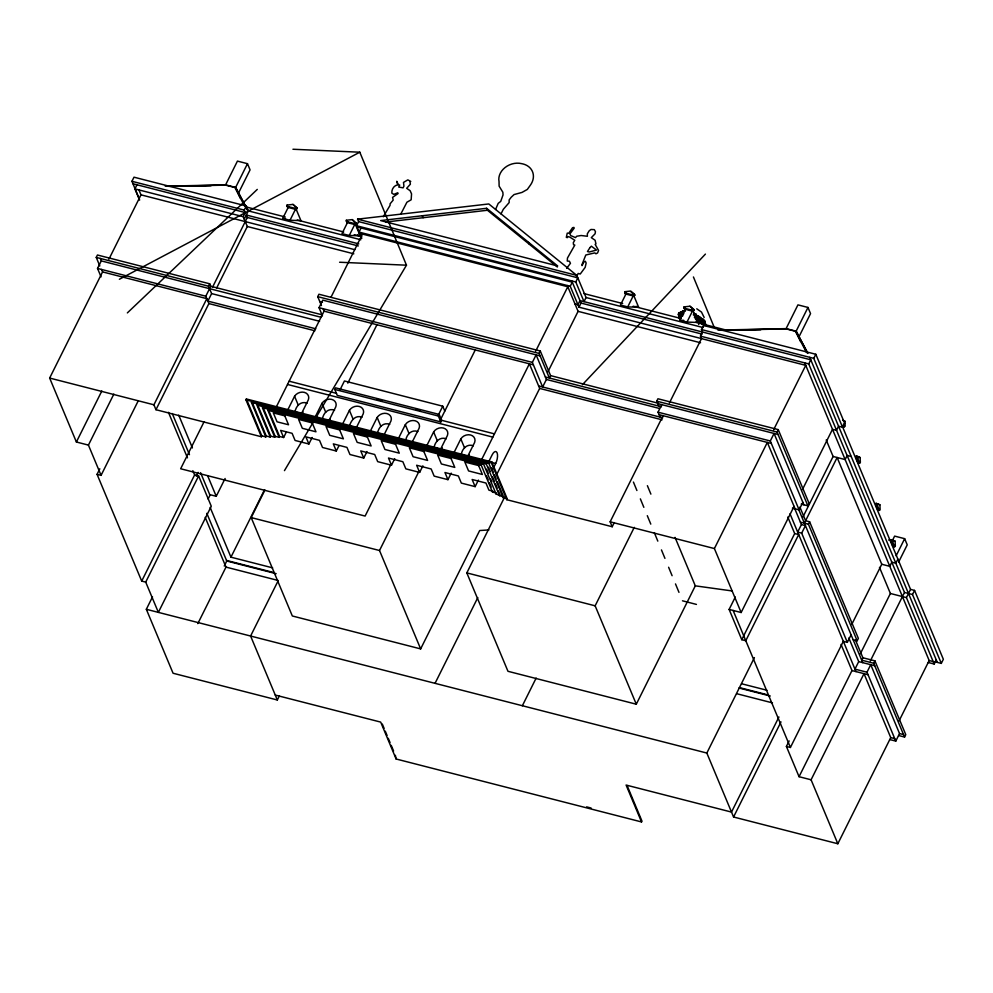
<?xml version="1.0" encoding="UTF-8"?>
<svg xmlns="http://www.w3.org/2000/svg" width="993" height="993" viewBox="0 0 993 993"><rect width="100%" height="100%" fill="white"/><g stroke="black" fill="none" stroke-linecap="round" stroke-linejoin="round"><path stroke-width="1.49" d="M855.929 457.55L856.289 456.035L860.124 457.55L860.372 462.353L859.677 463.11L858.076 462.701L855.929 457.55L857.53 457.959L859.677 463.11M857.53 457.959L857.902 456.445M875.689 504.841L876.062 503.327L879.897 504.841L880.133 509.645L879.45 510.402L877.849 509.992L875.689 504.841L877.303 505.251L879.45 510.402M877.303 505.251L877.675 503.736M890.895 541.185L891.267 539.671L895.09 541.197L895.338 545.989L894.656 546.758L893.042 546.336L890.895 541.185L892.496 541.595L894.656 546.758M892.496 541.595L892.868 540.093M701.083 319.672C702.61 317.189 707.09 322.353 703.019 321.769L701.083 319.672L702.535 319.076M703.019 321.769L698.588 317.437L695.51 315.824A13.567 5.834 26.5 0 1 704.583 325.567M679.857 315.588C676.432 314.297 680.615 315.004 678.84 312.671L678.169 314.644L679.696 315.774A13.567 5.834 26.5 0 1 683.482 312.745L682.588 310.871L683.445 312.721M683.581 312.534C682.067 311.976 677.772 316.258 680.428 315.277M400.887 213.905L406.919 202.212L411.164 199.804L411.549 193.871L410.134 190.706L406.671 188.31L410.394 184.177L410.01 182.042L410.754 181.409L407.825 179.87L403.493 182.439L403.928 186.15L403.096 187.838L398.714 187.056L399.707 185.07L398.317 184.71L396.803 181.272L397.672 184.872C393.849 185.43 391.503 189.489 391.838 193.151L393.861 194.38L397.734 192.754L398.069 193.548L392.583 197.371L393.178 200.114L390.1 203.801L390.063 205.352L383.248 216.784M139.43 199.221L131.945 181.297L133.993 177.188L246.264 205.985L248.324 210.901L244.228 219.13M99.809 265.925L96.247 257.41L97.451 255.002L209.722 283.799L210.752 286.257L205.799 296.199L208.89 303.573L155.963 409.712L261.382 436.746L261.817 435.877L246.388 398.975L491.796 461.919L507.224 498.821L506.79 499.702L612.197 526.737L614.27 522.603M139.628 200.139L134.924 188.893L136.972 184.785M101.063 276.861L97.525 268.42L101.286 260.898L100.256 258.441M99.809 468.808L97.066 474.331L101.075 475.349L88.427 445.1L76.387 442.009L49.65 378.06L102.564 271.908L101.547 269.451M108.895 259.235L140.994 194.851L138.933 189.924M76.387 442.009L101.82 391.006M88.427 445.1L113.847 394.097M165.223 186.175L225.597 184.859L237.439 161.102L247.48 163.684L250.062 169.853L238.221 193.598M247.48 163.684L235.639 187.429L238.432 194.007M101.075 475.349L138.188 400.924M216.573 288.156L247.307 226.503L243.198 216.673L245.246 212.552L244.216 210.094L246.264 205.985M315.811 328.807L207.86 301.115L211.608 293.593L208.53 286.207L209.722 283.799M155.963 409.712L153.915 404.796L206.829 298.657L102.564 271.908M212.465 287.349L247.307 217.479L246.276 215.009L358.783 243.868M295.864 208.53L300.904 220.595L289.993 220.285L282.72 218.423L288.578 206.656M289.993 220.285L295.455 209.324L295.045 208.344M204.099 421.727L180.652 468.758L365.114 516.062L390.621 464.898M194.616 474.952L198.625 475.97L211.286 506.231L158.359 612.371L145.71 582.109L141.701 581.091L194.616 474.952L192.828 470.682M196.279 476.156L198.153 472.395M145.71 582.109L198.625 475.97M261.382 436.746L245.954 399.856L246.388 398.975M279.393 695.845L277.332 699.991L173.067 673.242L146.331 609.292L152.512 596.88M265.826 436.908L251.428 402.463L251.862 401.594L266.261 436.026L265.826 436.908L261.817 435.877M208.12 498.982L209.995 495.222L200.574 472.693M347.835 221.861L341.977 233.616L349.251 235.49L360.161 235.788L355.109 223.723L349.251 235.49M209.548 494.576L216.238 496.289L225.113 478.489M321.459 305.546L317.735 296.659L318.939 294.238L540.291 351.013L550.581 375.615L549.377 378.023L539.087 353.421L540.291 351.013M361.812 238.308L356.549 225.734L358.61 221.613L357.579 219.155L488.792 203.95L576.796 275.384L586.056 297.528L584.008 301.636L575.779 281.962L577.827 277.841L358.61 221.613M279.17 437.354L267.849 410.295L268.296 409.426L279.604 436.486L279.17 437.354L275.16 436.337L263.406 408.222M322.452 315.873L319.026 307.669L322.775 300.147L540.118 355.891M361.303 237.55L359.032 232.101L361.08 227.993M276.029 407.49L324.066 311.157L323.035 308.699M331.066 297.106L362.482 234.087M266.261 436.026L270.27 437.057L270.704 436.175L257.336 404.201M287.399 410.63L294.561 396.269A7.82 6.318 -22.7 0 1 304.305 392.347A7.82 6.318 -22.7 0 1 308.351 399.807L301.202 414.168M270.704 436.175L274.726 437.205L275.16 436.337M295.033 411.698C296.013 405.777 301.09 400.824 307.122 403.146M279.604 436.486L283.613 437.516L286.356 432.005M224.257 566.022L226.764 561.008L206.829 513.331M197.818 623.616L225.994 567.102L205.191 517.365M272.653 567.859L230.947 557.172L264.411 490.033M488.904 529.939L479.669 530.535L420.647 648.901L292.327 615.983L251.192 517.589L264.92 490.07M314.831 417.668L321.993 403.307A7.82 6.318 -22.7 0 1 331.724 399.385A7.82 6.318 -22.7 0 1 335.783 406.845L329.279 419.902M334.765 389.442L335.56 387.841L439.179 414.416L441.649 420.312L440.842 421.926L337.223 395.351L334.765 389.442L438.372 416.017L440.842 421.926M283.613 437.516L280.634 430.379L292.103 433.32L295.082 440.458L308.885 443.995L312.137 437.466M322.452 418.736C323.445 412.815 328.522 407.862 334.554 410.183M339.991 389.889L344.434 380.977L442.754 406.199L444.79 411.065M347.823 383.137L376.943 324.723M342.262 424.706L349.424 410.345A7.82 6.318 -22.7 0 1 359.156 406.41A7.82 6.318 -22.7 0 1 363.215 413.882L356.71 426.94M308.885 443.995L305.894 436.858L319.523 440.346L322.514 447.483L336.304 451.021L338.911 445.807M349.238 427.077C350.467 420.982 355.246 414.602 361.973 417.209M278.177 580.706L250.596 636.029L277.332 699.991M370.004 431.818L377.166 417.457A7.82 6.318 -22.7 0 1 386.91 413.535A7.82 6.318 -22.7 0 1 390.957 420.995L383.807 435.356M336.304 451.021L333.325 443.883L346.954 447.384L349.946 454.521L363.736 458.058L366.988 451.53M377.638 432.886C378.618 426.965 383.695 422.013 389.728 424.334M495.557 209.498L498.188 203.379L500.733 201.38L503.041 194.913L502.855 192.232L499.119 186.138L499.032 181.57A16.658 13.455 -22.7 0 1 505.052 167.544A16.658 13.455 -22.7 0 1 521.598 163.646A18.159 14.672 -22.7 0 1 530.349 185.207L527.333 189.427L521.97 192.431L514.064 194.566L511.196 197.259L509.136 199.965L509.161 202.584L503.29 209.349L501.018 213.905M398.156 439.043L405.318 424.681A7.82 6.318 -22.7 0 1 415.062 420.747A7.82 6.318 -22.7 0 1 419.108 428.219L411.958 442.58M363.736 458.058L360.757 450.921L374.709 454.496L377.688 461.646L391.49 465.183L394.742 458.654M405.789 440.11C406.77 434.189 411.847 429.237 417.879 431.545M438.31 415.111L442.754 406.199M438.372 416.017L439.179 414.416M426.469 446.304L433.631 431.943A7.82 6.318 -22.7 0 1 443.362 428.008A7.82 6.318 -22.7 0 1 447.421 435.48L440.259 449.841M475.275 349.946L440.346 419.989L494.452 433.867M420.647 648.901L379.512 550.507L419.307 470.67M391.49 465.183L388.499 458.046L402.86 461.72L405.839 468.857L419.629 472.395L422.894 465.866M434.09 447.371C435.083 441.451 440.16 436.498 446.192 438.807M454.31 451.964L460.814 438.918A7.82 6.318 -22.7 0 1 470.558 434.984A7.82 6.318 -22.7 0 1 474.617 442.456L467.455 456.817M419.629 472.395L416.65 465.258L431.173 468.981L434.152 476.119L447.942 479.656L451.194 473.127M461.286 454.347C462.266 448.414 467.355 443.474 473.376 445.783M481.344 460.156L529.381 363.81L539.658 388.412L496.463 475.051M535.699 351.137L567.797 286.741L359.54 233.33M502.321 496.574L496.078 493.98L496.512 493.099L492.503 492.081L481.183 465.022L481.617 464.141M532.36 362.383L536.108 354.861L546.398 379.463L542.637 386.985L532.36 362.383L319.026 307.669M773.646 429.733L805.745 365.35L578.969 307.185L570.23 286.269L572.278 282.161L357.07 226.963M576.126 277.531L578.162 273.46L580.26 274.006L585.162 267.378L586.143 263.021L585.349 261.283L583.834 262.102L582.059 265.627L581.948 264.697L585.796 255.002L594.782 252.892L595.949 253.786L597.6 252.917L598.568 250.435L595.155 244.377L595.937 243.831L595.105 240.244L591.307 237.65L595.08 233.789L595.452 231.642L594.323 229.644L591.021 229.47L589.221 230.761L587.322 233.814L587.384 236.272L581.104 235.515L576.722 236.235L575.506 237.6L570.752 235.602L569.87 233.926L574.215 228.154L573.904 227.434L572.539 227.707L568.803 233.231L567.251 233.132L566.308 237.352L567.388 237.625L567.909 236.582L569.721 237.054L574.761 240.256L573.284 242.714L573.569 244.737L574.823 245.06L567.462 258.043L567.264 261.06L569.386 261.209L570.454 263.294L566.631 268.383M447.942 479.656L444.963 472.519L458.356 475.957L461.335 483.094L475.138 486.632L478.39 480.103M499.64 495.892L486.272 463.905L486.707 463.036M488.866 461.422L492.131 454.893A7.87 3.165 -75.6 0 1 497.083 452.82A7.87 3.165 -75.6 0 1 495.706 463.458L493.099 468.671M507.224 498.821L503.215 497.791L488.817 463.359L489.251 462.477M506.79 499.702L491.361 462.8L491.796 461.919M578.969 307.185L581.029 303.064L571.769 280.932M548.024 371.63L578.087 311.343L567.288 285.512M492.503 492.081L492.938 491.2L488.928 490.17L485.937 483.032L472.147 479.495L475.138 486.632M503.215 497.791L503.65 496.91M675.029 537.362L695.299 585.845L636.29 704.211L507.969 671.293L466.822 572.899L504.568 497.195M626.31 293.283L620.451 305.05L627.725 306.911L638.636 307.222L633.596 295.144L627.725 306.911M627.129 785.587L641.962 821.074L641.528 821.943L396.12 759L395.363 755.288M435.046 683.345L477.807 597.587M680.143 314.309L678.84 312.671M686.982 322.104L692.841 310.35L697.893 322.415L686.982 322.104L679.696 320.243L685.567 308.475M693.908 313.267L696.354 314.396L695.51 315.824M658.793 406.087L656.745 401.172L657.937 398.764L778.239 429.621L809.096 503.414L807.892 505.822L801.214 504.109M702.001 322.278L702.001 321.099L699.792 319.92L698.451 322.613L696.23 321.074M698.675 324.463L700.648 320.503M660.084 417.11L658.024 412.182L661.772 404.66M704.918 321.173C703.975 322.291 700.797 319.212 702.684 318.778M669.381 402.997L701.492 338.601L700.462 336.143L702.51 332.034L701.48 329.577L703.528 325.456L815.812 354.265L844.609 423.142L842.56 427.251L838.551 426.22L836.503 430.329L832.494 429.311L802.431 489.586M612.197 526.737L610.149 521.809L663.063 415.67M522.368 705.738L536.158 678.07M636.29 704.211L595.142 605.817L634.266 527.357M717.976 330.11L786.096 328.621L797.938 304.876L807.979 307.445L810.549 313.602L798.707 337.347L800.606 341.542M807.979 307.445L796.138 331.19L798.707 337.347M735.304 597.016L729.123 609.429L741.15 612.52L714.401 548.558L767.328 442.419L795.095 508.838M792.426 508.143L799.104 509.868L770.307 440.979L774.056 433.457L803.883 504.792M870.327 660.966L904.486 592.461L808.736 363.922L810.784 359.801L579.999 300.606L577.951 304.727L574.997 303.97M807.892 505.822L777.035 432.029L778.239 429.621M842.56 427.251L813.764 358.374L815.812 354.265M741.15 612.52L794.065 506.368M799.104 509.868L802.853 502.334M794.685 533.551L798.695 534.569L745.78 640.708L741.771 639.691L794.685 533.551L787.784 517.043M803.052 516.757L833.115 456.482L826.213 439.973M794.698 508.515L801.425 524.589L797.664 532.111L801.674 533.142L847.339 642.359L843.33 641.329L790.416 747.468L786.406 746.451L789.15 740.927M804.404 523.162L805.608 520.742L799.911 507.138M805.695 520.531L837.124 457.5L881.759 564.26L851.709 624.547M801.674 533.142L805.435 525.62L801.425 524.589M853.148 639.753L857.17 640.783L808.414 524.18L809.618 521.772L805.608 520.742M837.831 843.752L811.082 779.79L864.009 673.651L890.746 737.6L837.831 843.752L733.566 817.003L706.83 753.042L754.407 657.614M856.462 457.09L856.065 457.897L857.667 458.307M858.337 461.559L857.94 462.353L859.541 462.775M876.236 504.382L875.838 505.189L877.44 505.598M878.11 508.85L877.7 509.645L879.314 510.054M778.934 716.971L731.506 812.088L626.099 785.053L641.528 821.943M733.566 817.003L780.995 721.886M892.645 540.068L894.619 536.108L904.66 538.678L907.23 544.834L898.677 561.988M893.303 545.194L892.906 546.001L894.507 546.411M847.339 642.359L851.1 634.837M896.108 555.832L904.66 538.678M857.17 640.783L858.362 638.375L809.618 521.772M897.895 559.121L895.835 563.242L891.826 562.212L889.778 566.32L881.759 564.26M811.082 779.79L799.055 776.7L851.982 670.56L841.046 644.432M860.348 653.779L890.398 593.491L879.475 567.363M848.829 637.978L858.709 661.611L854.961 669.133L866.988 672.211L895.785 741.101L889.802 739.562M855.494 640.063L862.892 657.763L861.688 660.171L873.716 663.262L904.573 737.054L898.64 735.528M866.988 672.211L870.737 664.689L899.534 733.566L895.785 741.101M873.716 663.262L874.92 660.854L862.892 657.763M928.281 662.505L934.214 664.032L906.435 597.612L910.544 589.383L842.387 426.394M934.326 661.611L941.302 663.398L912.505 594.522L914.553 590.413L910.544 589.383M899.112 720.819L929.175 660.544L804.727 362.892M934.214 664.032L936.262 659.911M904.573 737.054L905.777 734.646L874.92 660.854M941.302 663.398L943.35 659.29L914.553 590.413M693.598 314.073L695.932 315.153L696.354 314.396M284.457 470.632L406.472 265.193L359.801 152.202L292.935 149.248M695.932 315.153L699.432 316.63L704.769 321.471L703.094 321.546L704.682 325.356M329.291 420.771L330.359 419.22M469.18 454.831L468.113 456.383L460.678 454.471M844.335 426.419L842.734 426.009L844.484 426.767L845.167 426.009L844.931 421.206L842.697 420.101M858.076 462.701L858.759 461.944M893.042 546.336L893.737 545.579L895.338 545.989M582.469 384.639L705.415 254.096M127.352 312.907L257.274 189.402M303.064 412.058L301.86 413.733L296.125 412.269M442.133 447.731L440.929 449.407L435.12 447.917M287.213 206.333L295.616 208.493L296.696 207.537L292.972 204.409L287.076 205.067L287.622 207.314L296.026 209.473L297.106 208.518L296.696 207.537M346.458 221.526L354.861 223.686L355.953 222.73L352.23 219.602L346.321 220.26L346.88 222.519L355.271 224.666L356.363 223.71L355.953 222.73M624.945 292.96L633.335 295.107L634.428 294.151L630.704 291.036L624.808 291.694L625.354 293.94L633.757 296.1L634.837 295.144L634.428 294.151M684.189 308.153L692.593 310.312L693.685 309.357L689.961 306.229L684.053 306.887L684.599 309.133L693.002 311.293L694.095 310.337L693.685 309.357M678.691 312.969L683.047 311.293M119.371 279.269L359.801 152.202M694.355 317.326L695.361 316.841L694.504 316.258M698.787 320.404L699.792 319.92M680.714 312.162L682.899 311.591M486.62 208.294L380.642 220.583L557.706 265.987L486.62 208.294L487.451 210.255L557.371 267.018M385.929 222.022L487.451 210.255M168.611 186.374L225.61 185.132L234.832 187.491L244.688 206.134M192.53 186.188L211.012 185.778M721.415 330.309L786.108 328.894L795.319 331.252L806.589 352.565M742.243 330.185L760.737 329.788M685.406 311.169L682.439 311.169L682.75 311.777M282.72 218.423L285.45 218.497M679.696 320.243L683.792 320.354M339.594 262.239L406.472 265.193M695.299 585.845L732.027 590.934M225.597 184.859L235.639 187.429L247.915 210.628M786.096 328.621L796.138 331.19L807.681 353.024M357.579 219.155L576.796 275.384M356.549 225.734L575.779 281.962M359.032 232.101L570.23 286.269M246.252 206.978L285.239 216.971M297.242 220.049L343.727 231.977M354.228 234.671L361.725 236.595M583.673 293.518L622.661 303.523M633.162 306.204L681.148 318.517M696.143 322.365L726.131 330.061M248.324 210.901L360.831 239.76M586.056 297.528L703.056 327.541M131.945 181.297L244.216 210.094M132.963 183.755L245.246 212.552M701.48 329.577L813.764 358.374M247.307 217.479L358.312 245.941M581.029 303.064L702.051 334.107M134.924 188.893L243.198 216.673M700.462 336.143L808.736 363.922M140.994 194.851L354.762 249.677M247.307 226.503L353.818 253.823M578.087 311.343L700.561 342.759M843.318 420.796L844.931 421.206M317.735 296.659L539.087 353.421M319.796 301.574L322.464 302.257M324.066 311.157L533.39 364.841M210.752 286.257L322.253 314.855M96.247 257.41L208.53 286.207M656.745 401.172L777.035 432.029M550.581 375.615L658.496 403.295M101.286 260.898L321.049 317.263M657.763 403.63L778.065 434.487M860.124 457.55L856.289 456.035M545.368 376.992L661.475 406.782M851.2 456.482L847.19 455.452L845.142 459.56L833.115 456.482M211.608 293.593L319.572 321.285M546.398 379.463L659.377 408.433M97.525 268.42L205.799 296.199M658.024 412.182L770.307 440.979M659.054 414.652L771.338 443.449M538.628 385.954L662.753 417.792M208.89 303.573L314.93 330.781M539.658 388.412L662.132 419.828M879.897 504.841L876.062 503.327M377.228 399.447L381.697 400.589M415.968 409.377L420.436 410.531M289.137 381.2L336.553 393.365M287.511 384.465L492.826 437.119M895.09 541.197L891.267 539.671M888.623 540.006L891.441 540.726M891.031 541.533L892.645 541.942M800.395 522.132L808.414 524.18M348.543 425.712L355.357 427.462M377.489 433.134L383.075 434.562M488.804 461.683L495.706 463.458M245.954 399.856L491.361 462.8M251.428 402.463L488.817 463.359M270.828 407.664L275.334 408.818M486.272 463.905L256.902 405.082L270.27 437.057M277.767 410.643L282.26 411.797M267.849 410.295L481.183 465.022M904.486 592.461L912.505 594.522M890.398 593.491L906.435 597.612M49.65 378.06L153.915 404.796M610.149 521.809L714.401 548.558M929.175 660.544L933.184 661.561M858.709 661.611L874.746 665.72M851.982 670.56L868.019 674.681M251.192 517.589L379.512 550.507M466.822 572.899L595.142 605.817M741.585 683.755L766.981 690.259M739.946 687.727L768.433 695.026M738.929 687.988L770.27 696.019M226.466 560.412L273.994 572.601M226.764 561.008L276.166 573.681M899.534 733.566L903.543 734.597M736.632 693.685L772.48 702.883M225.994 567.102L278.127 580.471M890.746 737.6L894.755 738.631M146.331 609.292L706.83 753.042M275.272 695.063L380.691 722.097L396.12 759M586.602 806.875L591.083 808.017M682.464 600.802L696.428 604.414M636.016 306.316L638.636 307.222M357.542 234.882L360.161 235.788M696.751 308.798L701.492 312.075L704.174 317.499M693.759 313.565L696.205 314.694M693.697 313.875C698.712 316.295 704.807 319.634 705.936 325.58M679.324 313.304L680.317 314.111M694.095 310.337L689.961 306.229M631.114 292.016L634.837 295.144M354.501 222.147L352.23 219.602M297.106 208.518L292.972 204.409M704.347 321.111L706.085 325.282M807.818 353.421L796.547 332.109L798.918 337.757M236.061 188.347L247.704 210.367M239.052 195.398L240.318 198.19M843.405 424.185L844.484 426.767M809.754 357.343L937.293 662.368M798.707 509.546L862.718 662.629M790.018 513.815L855.991 671.591M692.593 310.312L693.002 311.293M692.034 310.164L692.444 311.144M684.053 306.887L684.599 309.133M684.76 308.302L685.17 309.282M633.335 295.107L633.757 296.1M632.777 294.971L633.186 295.951M624.808 291.694L625.354 293.94M625.503 293.096L625.913 294.089M733.132 610.459L790.416 747.468M729.123 609.429L741.771 639.691M786.406 746.451L799.055 776.7M528.636 242.391L529.455 244.365M422.298 215.754L423.117 217.715M491.56 467.988L493.285 472.122M494.44 474.877L496.165 479.011M497.319 481.766L503.079 495.532M488.457 467.206L490.194 471.377M492.528 476.938L494.266 481.108M495.433 483.889L497.17 488.059M498.337 490.84L500.087 495.01M486.52 469.205L488.283 473.425M490.629 479.048L491.808 481.853M496.078 493.98L483.728 464.463L262.375 407.689L274.726 437.205M486.384 475.535L488.171 479.805M489.363 482.66L491.15 486.93M460.814 438.918L464.538 447.818M354.861 223.686L355.271 224.666M354.302 223.537L354.712 224.53M347.029 221.675L347.438 222.655M346.321 220.26L346.88 222.519M433.631 431.943L437.354 440.842M405.318 424.681L409.042 433.581M295.616 208.493L296.026 209.473M377.166 417.457L380.89 426.357M287.771 206.482L288.181 207.463M287.076 205.067L287.622 207.314M349.424 410.345L353.136 419.245M321.993 403.307L325.716 412.207M294.561 396.269L298.285 405.169M382.305 724.058L384.092 728.316M385.272 731.158L387.059 735.416M388.238 738.258L390.026 742.516M391.217 745.346L393.588 751.031M207.611 475.659L216.238 496.289M178.74 415.186L192.431 447.93M172.261 413.535L189.464 454.67M210.144 507.423L230.947 557.172M168.438 412.318L187.478 457.86M97.066 474.331L141.701 581.091M693.424 276.96L714.066 326.933M647.386 485.676L650.887 494.129M633.422 482.064L636.91 490.517M640.361 498.871L643.849 507.324M647.299 515.677L650.787 524.118M654.325 532.67L657.813 541.123M661.45 549.911L664.938 558.364M668.612 567.251L672.1 575.704M675.488 583.909L678.976 592.362M678.976 314.607L679.398 316.581M678.827 314.905L679.249 316.879M680.838 315.153A12.624 5.437 26.5 0 1 683.892 313.689M695.075 316.568A12.624 5.437 26.5 0 1 703.528 325.617M699.444 321.682A12.624 5.437 26.5 0 0 695.261 318.654A13.083 5.635 26.5 0 1 699.631 321.893M679.249 316.059A13.902 5.983 26.5 0 1 683.072 312.944M695.398 316.109A13.902 5.983 26.5 0 1 704.298 324.239M679.336 315.886A13.902 5.983 26.5 0 1 683.159 312.77M693.3 314.868A13.902 5.983 26.5 0 1 704.385 324.066M680.019 318.132A12.04 5.176 26.5 0 1 681.148 317.214M678.653 317.996A13.567 5.834 26.5 0 1 682.39 314.955M695.435 318.604A13.567 5.834 26.5 0 1 701.89 323.954M678.778 317.748A13.567 5.834 26.5 0 1 682.514 314.707M695.559 318.356A13.567 5.834 26.5 0 1 702.014 323.706M679.361 318.641A12.624 5.437 26.5 0 1 682.836 315.811M696.801 320.367A12.624 5.437 26.5 0 1 699.171 322.241M679.497 317.847A12.624 5.437 26.5 0 1 680.677 316.891M696.515 320.95A12.624 5.437 26.5 0 1 698.886 322.824M679.088 318.157A13.083 5.635 26.5 0 1 682.688 315.228M589.979 247.592L587.471 251.527L589.283 251.986L596.52 250.062L591.381 246.19L589.979 247.592M284.805 415.856L273.323 412.914L277.047 421.814L288.516 424.756L284.805 415.856M312.224 422.894L298.595 419.394L302.319 428.293L315.948 431.794L312.224 422.894M339.656 429.919L326.027 426.431L329.738 435.331L343.379 438.819L339.656 429.919M367.41 437.044L353.446 433.457L357.17 442.357L371.121 445.944L367.41 437.044M395.562 444.256L381.2 440.582L384.924 449.481L399.273 453.156L395.562 444.256M423.862 451.517L409.352 447.793L413.076 456.706L427.586 460.417L423.862 451.517M451.058 458.493L437.665 455.055L441.376 463.967L454.782 467.393L451.058 458.493M478.638 465.568L464.848 462.03L468.572 470.93L482.362 474.468L478.638 465.568"/></g></svg>
